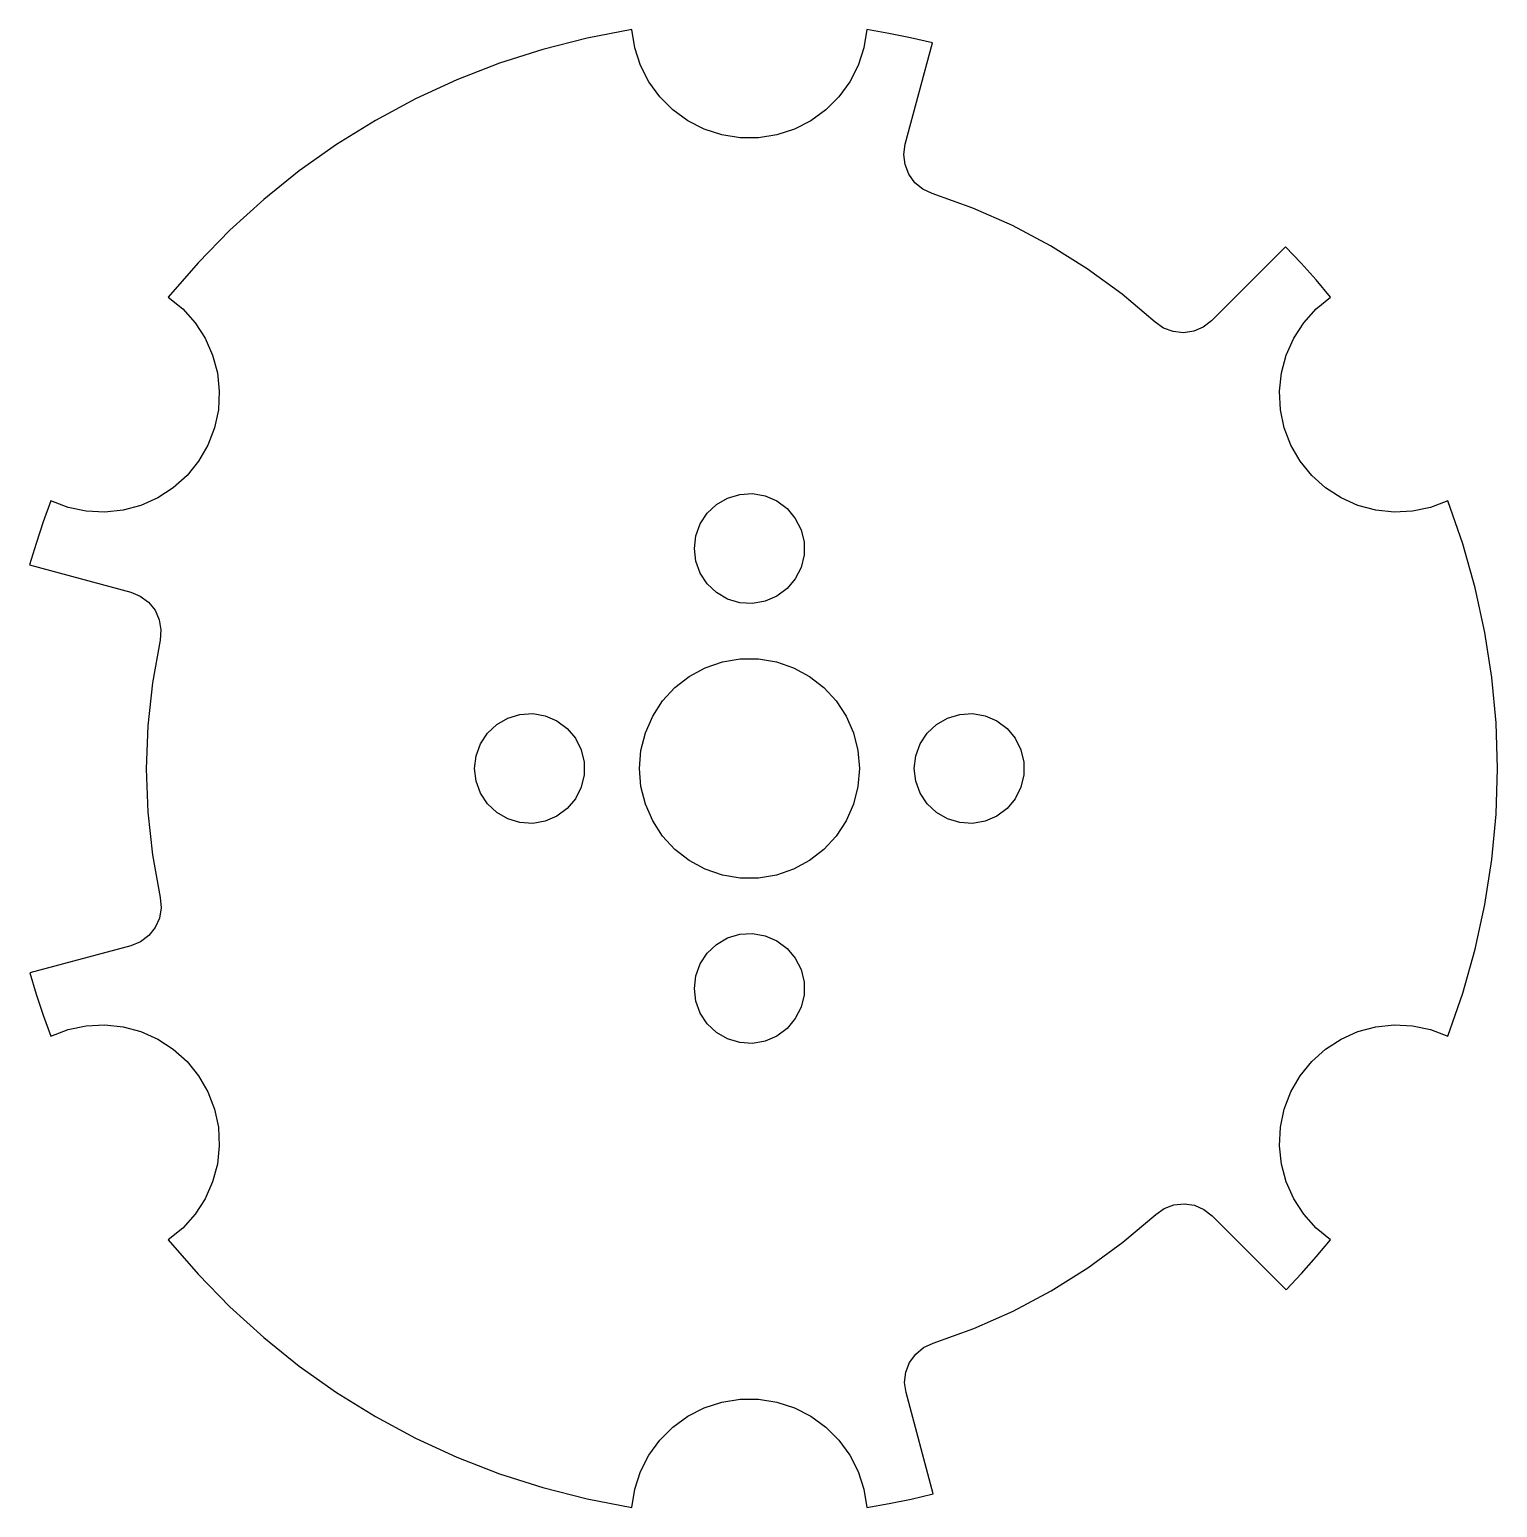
# Model space of a CAD drawing. Header units: metres. Extents: x -22.9 to 23.8, y -23.5 to 23.5.
import ezdxf

# ---------------------------------------------------------------- set-up
doc = ezdxf.new("R2010")
doc.units = ezdxf.units.M

msp = doc.modelspace()

# ---------------------------------------------------------------- linework, layer by layer
for p, q in [((-3.73836, 23.5172), (-5.16489, 23.2456)), ((-3.64617, 22.9362), (-3.73836, 23.5172)), ((3.73836, 23.5172), (3.64617, 22.9362)), ((4.43759, 23.3954), (3.73836, 23.5172)), ((-5.16489, 23.2456), (-6.57222, 22.8876)), ((5.13288, 23.2527), (4.43759, 23.3954)), ((4.96125, 19.871), (5.82361, 23.0894)), ((5.82361, 23.0894), (5.13288, 23.2527)), ((-6.57222, 22.8876), (-7.9551, 22.4444)), ((-3.46423, 22.3767), (-3.64617, 22.9362)), ((3.64617, 22.9362), (3.46423, 22.3767)), ((-7.9551, 22.4444), (-9.3084, 21.9178)), ((-3.19702, 21.8525), (-3.46423, 22.3767)), ((3.46423, 22.3767), (3.19702, 21.8525)), ((-9.3084, 21.9178), (-10.6271, 21.3096)), ((-2.85112, 21.3766), (-3.19702, 21.8525)), ((3.19702, 21.8525), (2.85112, 21.3766)), ((-10.6271, 21.3096), (-11.9062, 20.6222)), ((-2.43505, 20.9607), (-2.85112, 21.3766)), ((2.85112, 21.3766), (2.43505, 20.9607)), ((-1.95904, 20.6149), (-2.43505, 20.9607)), ((2.43505, 20.9607), (1.95904, 20.6149)), ((-11.9062, 20.6222), (-13.1411, 19.8581)), ((-1.43481, 20.3478), (-1.95904, 20.6149)), ((-0.875257, 20.1661), (-1.43481, 20.3478)), ((1.43481, 20.3478), (0.875257, 20.1661)), ((1.95904, 20.6149), (1.43481, 20.3478)), ((-13.1411, 19.8581), (-14.3271, 19.0202)), ((-0.294166, 20.0741), (-0.875257, 20.1661)), ((0.294166, 20.0741), (-0.294166, 20.0741)), ((0.875257, 20.1661), (0.294166, 20.0741)), ((4.917, 19.5446), (4.96125, 19.871)), ((4.95621, 19.2175), (4.917, 19.5446)), ((-14.3271, 19.0202), (-15.4599, 18.1115)), ((5.07637, 18.9108), (4.95621, 19.2175)), ((5.26977, 18.6442), (5.07637, 18.9108)), ((5.524, 18.4347), (5.26977, 18.6442)), ((5.82271, 18.2958), (5.524, 18.4347)), ((-15.4599, 18.1115), (-16.5351, 17.1355)), ((7.11701, 17.8322), (5.82271, 18.2958)), ((8.37482, 17.2772), (7.11701, 17.8322)), ((-16.5351, 17.1355), (-17.5489, 16.0957)), ((9.58969, 16.6336), (8.37482, 17.2772)), ((10.7554, 15.9048), (9.58969, 16.6336)), ((17.0665, 16.6063), (14.7094, 14.2492)), ((17.5596, 16.0841), (17.0665, 16.6063)), ((-17.5489, 16.0957), (-18.4973, 14.9961)), ((18.0367, 15.5472), (17.5596, 16.0841)), ((11.8659, 15.0944), (10.7554, 15.9048)), ((18.4973, 14.9961), (18.0367, 15.5472)), ((12.9157, 14.2065), (11.8659, 15.0944)), ((-18.4973, 14.9961), (-18.0402, 14.6258)), ((-18.0402, 14.6258), (-17.6466, 14.1884)), ((17.6466, 14.1884), (18.0402, 14.6258)), ((18.0402, 14.6258), (18.4973, 14.9961)), ((-17.6466, 14.1884), (-17.3263, 13.695)), ((13.1853, 14.0177), (12.9157, 14.2065)), ((14.7094, 14.2492), (14.4491, 14.0478)), ((17.3263, 13.695), (17.6466, 14.1884)), ((-17.3263, 13.695), (-17.0871, 13.1574)), ((13.4937, 13.9027), (13.1853, 14.0177)), ((13.8211, 13.8688), (13.4937, 13.9027)), ((14.1465, 13.9182), (13.8211, 13.8688)), ((14.4491, 14.0478), (14.1465, 13.9182)), ((17.0871, 13.1574), (17.3263, 13.695)), ((-17.0871, 13.1574), (-16.9349, 12.5891)), ((16.9349, 12.5891), (17.0871, 13.1574)), ((-16.9349, 12.5891), (-16.8735, 12.004)), ((16.8735, 12.004), (16.9349, 12.5891)), ((-16.8735, 12.004), (-16.9043, 11.4165)), ((16.9043, 11.4165), (16.8735, 12.004)), ((-16.9043, 11.4165), (-17.0267, 10.841)), ((17.0267, 10.841), (16.9043, 11.4165)), ((-17.0267, 10.841), (-17.2376, 10.2918)), ((17.2376, 10.2918), (17.0267, 10.841)), ((-17.2376, 10.2918), (-17.5317, 9.78227)), ((17.5317, 9.78227), (17.2376, 10.2918)), ((-17.5317, 9.78227), (-17.902, 9.32504)), ((17.902, 9.32504), (17.5317, 9.78227)), ((-17.902, 9.32504), (-18.3392, 8.93134)), ((18.3392, 8.93134), (17.902, 9.32504)), ((-22.2357, 8.5211), (-22.4826, 7.84662)), ((-21.6864, 8.31041), (-22.2357, 8.5211)), ((-18.8325, 8.61087), (-19.37, 8.37151)), ((-18.3392, 8.93134), (-18.8325, 8.61087)), ((-1.04503, 8.40372), (-0.693139, 8.60688)), ((-0.693139, 8.60688), (-0.303884, 8.72341)), ((-0.303884, 8.72341), (0.101753, 8.74704)), ((0.101753, 8.74704), (0.501905, 8.67648)), ((0.501905, 8.67648), (0.875, 8.51554)), ((0.875, 8.51554), (1.20092, 8.2729)), ((18.8325, 8.61087), (18.3392, 8.93134)), ((19.37, 8.37151), (18.8325, 8.61087)), ((22.2357, 8.5211), (21.6864, 8.31041)), ((22.7137, 7.14988), (22.2357, 8.5211)), ((-21.1109, 8.18822), (-21.6864, 8.31041)), ((-20.5233, 8.15755), (-21.1109, 8.18822)), ((-19.9382, 8.21916), (-20.5233, 8.15755)), ((-19.37, 8.37151), (-19.9382, 8.21916)), ((-1.56386, 7.7854), (-1.34058, 8.12488)), ((-1.34058, 8.12488), (-1.04503, 8.40372)), ((1.20092, 8.2729), (1.4621, 7.96164)), ((19.9382, 8.21916), (19.37, 8.37151)), ((20.5233, 8.15755), (19.9382, 8.21916)), ((21.1109, 8.18822), (20.5233, 8.15755)), ((21.6864, 8.31041), (21.1109, 8.18822)), ((-22.4826, 7.84662), (-22.709, 7.165)), ((-1.70283, 7.40358), (-1.56386, 7.7854)), ((1.4621, 7.96164), (1.64446, 7.59853)), ((1.64446, 7.59853), (1.73817, 7.20316)), ((-22.709, 7.165), (-22.9147, 6.47686)), ((-1.75, 7), (-1.70283, 7.40358)), ((1.73817, 7.20316), (1.73817, 6.79684)), ((23.1073, 5.75208), (22.7137, 7.14988)), ((-1.70283, 6.59642), (-1.75, 7)), ((-1.56386, 6.2146), (-1.70283, 6.59642)), ((1.73817, 6.79684), (1.64446, 6.40146)), ((-22.9147, 6.47686), (-19.6949, 5.6141)), ((-1.34058, 5.87512), (-1.56386, 6.2146)), ((1.64446, 6.40146), (1.4621, 6.03836)), ((-1.04503, 5.59628), (-1.34058, 5.87512)), ((1.20092, 5.7271), (0.875, 5.48446)), ((1.4621, 6.03836), (1.20092, 5.7271)), ((23.415, 4.33288), (23.1073, 5.75208)), ((-19.6949, 5.6141), (-19.3903, 5.48935)), ((-19.3903, 5.48935), (-19.1268, 5.2921)), ((-19.1268, 5.2921), (-18.9213, 5.03499)), ((-0.693139, 5.39312), (-1.04503, 5.59628)), ((-0.303884, 5.27659), (-0.693139, 5.39312)), ((0.101753, 5.25296), (-0.303884, 5.27659)), ((0.501905, 5.32352), (0.101753, 5.25296)), ((0.875, 5.48446), (0.501905, 5.32352)), ((-18.9213, 5.03499), (-18.7869, 4.7345)), ((-18.7869, 4.7345), (-18.7324, 4.40991)), ((-18.7324, 4.40991), (-18.7611, 4.08201)), ((23.6355, 2.89757), (23.415, 4.33288)), ((-18.7611, 4.08201), (-19.0051, 2.72903)), ((-1.40593, 3.20521), (-0.859199, 3.3929)), ((-0.859199, 3.3929), (-0.289027, 3.48805)), ((-0.289027, 3.48805), (0.289027, 3.48805)), ((0.289027, 3.48805), (0.859199, 3.3929)), ((0.859199, 3.3929), (1.40593, 3.20521)), ((-2.37049, 2.57503), (-1.91432, 2.93008)), ((-1.91432, 2.93008), (-1.40593, 3.20521)), ((1.40593, 3.20521), (1.91432, 2.93008)), ((1.91432, 2.93008), (2.37049, 2.57503)), ((23.7682, 1.45148), (23.6355, 2.89757)), ((-19.0051, 2.72903), (-19.1516, 1.36205)), ((-2.76199, 2.14974), (-2.37049, 2.57503)), ((2.37049, 2.57503), (2.76199, 2.14974)), ((-3.07816, 1.66582), (-2.76199, 2.14974)), ((2.76199, 2.14974), (3.07816, 1.66582)), ((-8.04503, 1.40372), (-7.69314, 1.60688)), ((-7.69314, 1.60688), (-7.30388, 1.72341)), ((-7.30388, 1.72341), (-6.89825, 1.74704)), ((-6.89825, 1.74704), (-6.49809, 1.67648)), ((-6.49809, 1.67648), (-6.125, 1.51554)), ((-6.125, 1.51554), (-5.79908, 1.2729)), ((-3.31036, 1.13645), (-3.07816, 1.66582)), ((3.07816, 1.66582), (3.31036, 1.13645)), ((5.95497, 1.40372), (6.30686, 1.60688)), ((6.30686, 1.60688), (6.69612, 1.72341)), ((6.69612, 1.72341), (7.10175, 1.74704)), ((7.10175, 1.74704), (7.50191, 1.67648)), ((7.50191, 1.67648), (7.875, 1.51554)), ((7.875, 1.51554), (8.20092, 1.2729)), ((23.8125, 0), (23.7682, 1.45148)), ((-19.1516, 1.36205), (-19.2, -0.011908)), ((-8.56386, 0.785398), (-8.34058, 1.12488)), ((-8.34058, 1.12488), (-8.04503, 1.40372)), ((-5.79908, 1.2729), (-5.5379, 0.96164)), ((-5.5379, 0.96164), (-5.35554, 0.598535)), ((-3.45226, 0.57608), (-3.31036, 1.13645)), ((3.31036, 1.13645), (3.45226, 0.57608)), ((5.43614, 0.785398), (5.65942, 1.12488)), ((5.65942, 1.12488), (5.95497, 1.40372)), ((8.20092, 1.2729), (8.4621, 0.96164)), ((8.4621, 0.96164), (8.64446, 0.598535)), ((-8.70283, 0.403577), (-8.56386, 0.785398)), ((-5.35554, 0.598535), (-5.26183, 0.203162)), ((-3.5, 0), (-3.45226, 0.57608)), ((3.45226, 0.57608), (3.5, 0)), ((5.29717, 0.403577), (5.43614, 0.785398)), ((8.64446, 0.598535), (8.73817, 0.203162)), ((-8.75, 0), (-8.70283, 0.403577)), ((-8.70283, -0.403577), (-8.75, 0)), ((-5.26183, 0.203162), (-5.26183, -0.203162)), ((-3.45226, -0.57608), (-3.5, 0)), ((3.5, 0), (3.45226, -0.57608)), ((5.25, 0), (5.29717, 0.403577)), ((5.29717, -0.403577), (5.25, 0)), ((8.73817, 0.203162), (8.73817, -0.203162)), ((23.7682, -1.45148), (23.8125, 0)), ((-19.2, -0.011908), (-19.1499, -1.38581)), ((-8.56386, -0.785398), (-8.70283, -0.403577)), ((-5.26183, -0.203162), (-5.35554, -0.598535)), ((5.43614, -0.785398), (5.29717, -0.403577)), ((8.73817, -0.203162), (8.64446, -0.598535)), ((-8.34058, -1.12488), (-8.56386, -0.785398)), ((-5.35554, -0.598535), (-5.5379, -0.96164)), ((-3.31036, -1.13645), (-3.45226, -0.57608)), ((3.45226, -0.57608), (3.31036, -1.13645)), ((5.65942, -1.12488), (5.43614, -0.785398)), ((8.64446, -0.598535), (8.4621, -0.96164)), ((-19.1499, -1.38581), (-19.0017, -2.7526)), ((-8.04503, -1.40372), (-8.34058, -1.12488)), ((-7.69314, -1.60688), (-8.04503, -1.40372)), ((-5.79908, -1.2729), (-6.125, -1.51554)), ((-5.5379, -0.96164), (-5.79908, -1.2729)), ((-3.07816, -1.66582), (-3.31036, -1.13645)), ((3.31036, -1.13645), (3.07816, -1.66582)), ((5.95497, -1.40372), (5.65942, -1.12488)), ((6.30686, -1.60688), (5.95497, -1.40372)), ((8.20092, -1.2729), (7.875, -1.51554)), ((8.4621, -0.96164), (8.20092, -1.2729)), ((-7.30388, -1.72341), (-7.69314, -1.60688)), ((-6.89825, -1.74704), (-7.30388, -1.72341)), ((-6.49809, -1.67648), (-6.89825, -1.74704)), ((-6.125, -1.51554), (-6.49809, -1.67648)), ((-2.76199, -2.14974), (-3.07816, -1.66582)), ((3.07816, -1.66582), (2.76199, -2.14974)), ((6.69612, -1.72341), (6.30686, -1.60688)), ((7.10175, -1.74704), (6.69612, -1.72341)), ((7.50191, -1.67648), (7.10175, -1.74704)), ((7.875, -1.51554), (7.50191, -1.67648)), ((23.6355, -2.89757), (23.7682, -1.45148)), ((-2.37049, -2.57503), (-2.76199, -2.14974)), ((2.76199, -2.14974), (2.37049, -2.57503)), ((-19.0017, -2.7526), (-18.756, -4.10528)), ((-1.91432, -2.93008), (-2.37049, -2.57503)), ((2.37049, -2.57503), (1.91432, -2.93008)), ((-1.40593, -3.20521), (-1.91432, -2.93008)), ((-0.859199, -3.3929), (-1.40593, -3.20521)), ((1.40593, -3.20521), (0.859199, -3.3929)), ((1.91432, -2.93008), (1.40593, -3.20521)), ((23.415, -4.33288), (23.6355, -2.89757)), ((-0.289027, -3.48805), (-0.859199, -3.3929)), ((0.289027, -3.48805), (-0.289027, -3.48805)), ((0.859199, -3.3929), (0.289027, -3.48805)), ((-18.756, -4.10528), (-18.7269, -4.43341)), ((-18.7269, -4.43341), (-18.7812, -4.75832)), ((23.1073, -5.75208), (23.415, -4.33288)), ((-18.9154, -5.05914), (-19.121, -5.31656)), ((-18.7812, -4.75832), (-18.9154, -5.05914)), ((-19.6894, -5.63895), (-22.9078, -6.50131)), ((-19.3846, -5.51406), (-19.6894, -5.63895)), ((-19.121, -5.31656), (-19.3846, -5.51406)), ((-1.34058, -5.87512), (-1.04503, -5.59628)), ((-1.04503, -5.59628), (-0.693139, -5.39312)), ((-0.693139, -5.39312), (-0.303884, -5.27659)), ((-0.303884, -5.27659), (0.101753, -5.25296)), ((0.101753, -5.25296), (0.501905, -5.32352)), ((0.501905, -5.32352), (0.875, -5.48446)), ((0.875, -5.48446), (1.20092, -5.7271)), ((-1.56386, -6.2146), (-1.34058, -5.87512)), ((1.20092, -5.7271), (1.4621, -6.03836)), ((1.4621, -6.03836), (1.64446, -6.40146)), ((22.7137, -7.14988), (23.1073, -5.75208)), ((-22.9078, -6.50131), (-22.7039, -7.18115)), ((-1.70283, -6.59642), (-1.56386, -6.2146)), ((1.64446, -6.40146), (1.73817, -6.79684)), ((-1.75, -7), (-1.70283, -6.59642)), ((-1.70283, -7.40358), (-1.75, -7)), ((1.73817, -6.79684), (1.73817, -7.20316)), ((-22.7039, -7.18115), (-22.4798, -7.85461)), ((-1.56386, -7.7854), (-1.70283, -7.40358)), ((1.73817, -7.20316), (1.64446, -7.59853)), ((22.2357, -8.5211), (22.7137, -7.14988)), ((-22.4798, -7.85461), (-22.2357, -8.5211)), ((-1.34058, -8.12488), (-1.56386, -7.7854)), ((1.4621, -7.96164), (1.20092, -8.2729)), ((1.64446, -7.59853), (1.4621, -7.96164)), ((-22.2357, -8.5211), (-21.6864, -8.31041)), ((-21.6864, -8.31041), (-21.1109, -8.18822)), ((-21.1109, -8.18822), (-20.5233, -8.15755)), ((-20.5233, -8.15755), (-19.9382, -8.21916)), ((-19.9382, -8.21916), (-19.37, -8.37151)), ((-19.37, -8.37151), (-18.8325, -8.61087)), ((-1.04503, -8.40372), (-1.34058, -8.12488)), ((-0.693139, -8.60688), (-1.04503, -8.40372)), ((1.20092, -8.2729), (0.875, -8.51554)), ((18.8325, -8.61087), (19.37, -8.37151)), ((19.37, -8.37151), (19.9382, -8.21916)), ((19.9382, -8.21916), (20.5233, -8.15755)), ((20.5233, -8.15755), (21.1109, -8.18822)), ((21.1109, -8.18822), (21.6864, -8.31041)), ((21.6864, -8.31041), (22.2357, -8.5211)), ((-18.8325, -8.61087), (-18.3392, -8.93134)), ((-18.3392, -8.93134), (-17.902, -9.32504)), ((-0.303884, -8.72341), (-0.693139, -8.60688)), ((0.101753, -8.74704), (-0.303884, -8.72341)), ((0.501905, -8.67648), (0.101753, -8.74704)), ((0.875, -8.51554), (0.501905, -8.67648)), ((17.902, -9.32504), (18.3392, -8.93134)), ((18.3392, -8.93134), (18.8325, -8.61087)), ((-17.902, -9.32504), (-17.5317, -9.78227)), ((17.5317, -9.78227), (17.902, -9.32504)), ((-17.5317, -9.78227), (-17.2376, -10.2918)), ((17.2376, -10.2918), (17.5317, -9.78227)), ((-17.2376, -10.2918), (-17.0267, -10.841)), ((17.0267, -10.841), (17.2376, -10.2918)), ((-17.0267, -10.841), (-16.9043, -11.4165)), ((16.9043, -11.4165), (17.0267, -10.841)), ((-16.9043, -11.4165), (-16.8735, -12.004)), ((16.8735, -12.004), (16.9043, -11.4165)), ((-16.8735, -12.004), (-16.9349, -12.5891)), ((16.9349, -12.5891), (16.8735, -12.004)), ((-16.9349, -12.5891), (-17.0871, -13.1574)), ((17.0871, -13.1574), (16.9349, -12.5891)), ((-17.0871, -13.1574), (-17.3263, -13.695)), ((17.3263, -13.695), (17.0871, -13.1574)), ((-17.3263, -13.695), (-17.6466, -14.1884)), ((12.9333, -14.1905), (13.2029, -14.0013)), ((13.2029, -14.0013), (13.5114, -13.8858)), ((13.5114, -13.8858), (13.8391, -13.8517)), ((13.8391, -13.8517), (14.1648, -13.901)), ((14.1648, -13.901), (14.4676, -14.0305)), ((14.4676, -14.0305), (14.7282, -14.2321)), ((17.6466, -14.1884), (17.3263, -13.695)), ((-17.6466, -14.1884), (-18.0402, -14.6258)), ((11.8847, -15.0796), (12.9333, -14.1905)), ((14.7282, -14.2321), (17.0842, -16.5881)), ((18.0402, -14.6258), (17.6466, -14.1884)), ((-18.0402, -14.6258), (-18.4973, -14.9961)), ((-18.4973, -14.9961), (-17.5489, -16.0957)), ((18.4973, -14.9961), (18.0402, -14.6258)), ((18.0422, -15.5407), (18.4973, -14.9961)), ((10.7751, -15.8914), (11.8847, -15.0796)), ((9.61031, -16.6217), (10.7751, -15.8914)), ((17.571, -16.0716), (18.0422, -15.5407)), ((-17.5489, -16.0957), (-16.5351, -17.1355)), ((17.0842, -16.5881), (17.571, -16.0716)), ((8.39624, -17.2668), (9.61031, -16.6217)), ((-16.5351, -17.1355), (-15.4599, -18.1115)), ((7.13912, -17.8234), (8.39624, -17.2668)), ((5.8454, -18.2886), (7.13912, -17.8234)), ((-15.4599, -18.1115), (-14.3271, -19.0202)), ((5.54708, -18.4277), (5.8454, -18.2886)), ((5.10021, -18.9038), (5.29326, -18.6372)), ((5.29326, -18.6372), (5.54708, -18.4277)), ((-14.3271, -19.0202), (-13.1411, -19.8581)), ((4.94122, -19.5371), (4.9803, -19.2103)), ((4.9803, -19.2103), (5.10021, -18.9038)), ((4.98548, -19.8633), (4.94122, -19.5371)), ((-13.1411, -19.8581), (-11.9062, -20.6222)), ((-1.43481, -20.3478), (-0.875257, -20.1661)), ((-0.875257, -20.1661), (-0.294166, -20.0741)), ((-0.294166, -20.0741), (0.294166, -20.0741)), ((0.294166, -20.0741), (0.875257, -20.1661)), ((0.875257, -20.1661), (1.43481, -20.3478)), ((5.84824, -23.0832), (4.98548, -19.8633)), ((-11.9062, -20.6222), (-10.6271, -21.3096)), ((-2.43505, -20.9607), (-1.95904, -20.6149)), ((-1.95904, -20.6149), (-1.43481, -20.3478)), ((1.43481, -20.3478), (1.95904, -20.6149)), ((1.95904, -20.6149), (2.43505, -20.9607)), ((-2.85112, -21.3766), (-2.43505, -20.9607)), ((2.43505, -20.9607), (2.85112, -21.3766)), ((-10.6271, -21.3096), (-9.3084, -21.9178)), ((-3.19702, -21.8525), (-2.85112, -21.3766)), ((2.85112, -21.3766), (3.19702, -21.8525)), ((-9.3084, -21.9178), (-7.9551, -22.4444)), ((-3.46423, -22.3767), (-3.19702, -21.8525)), ((3.19702, -21.8525), (3.46423, -22.3767)), ((-7.9551, -22.4444), (-6.57222, -22.8876)), ((-3.64617, -22.9362), (-3.46423, -22.3767)), ((3.46423, -22.3767), (3.64617, -22.9362)), ((-6.57222, -22.8876), (-5.16489, -23.2456)), ((-3.73836, -23.5172), (-3.64617, -22.9362)), ((3.64617, -22.9362), (3.73836, -23.5172)), ((-5.16489, -23.2456), (-3.73836, -23.5172)), ((3.73836, -23.5172), (4.44591, -23.3938)), ((4.44591, -23.3938), (5.14942, -23.2491)), ((5.14942, -23.2491), (5.84824, -23.0832))]:
    msp.add_line(p, q)

doc.saveas('drawing.dxf')
